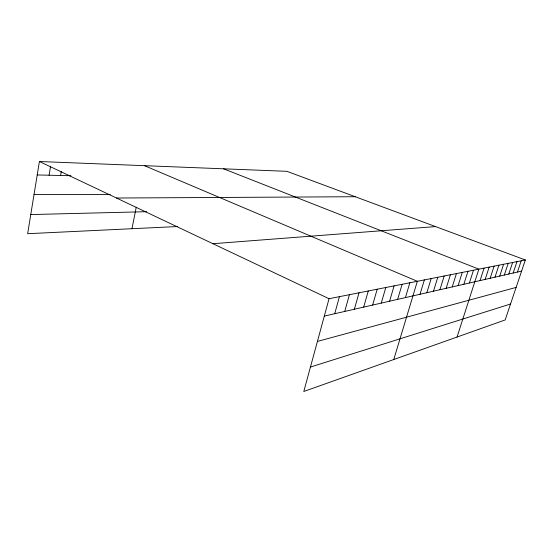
<?xml version="1.0" encoding="UTF-8"?>
<svg xmlns="http://www.w3.org/2000/svg" width="553" height="553" viewBox="0 0 553 553"><rect width="100%" height="100%" fill="white"/><g stroke="black" fill="none" stroke-linecap="round" stroke-linejoin="round"><path stroke-width="0.83" d="M525.35 259.979L329.042 298.71L303.791 391.483L505.179 319.945L525.35 259.979L286.91 171.319L39.408 161.517L27.65 233.698L177.61 226.536M49.079 175.225L50.593 166.128M60.595 175.495L61.293 171.416M131.98 228.714L136.238 207.23M334.724 313.717L339.424 296.664M344.74 311.436L349.413 294.694M354.383 309.238L359.021 292.793M363.674 307.115L368.277 290.968M372.625 305.076L377.194 289.212M381.259 303.106L385.8 287.512M389.595 301.205L394.095 285.873M397.648 299.373L402.114 284.29M405.425 297.597L409.856 282.763M393.777 359.512L417.342 281.29L144.478 165.679M420.01 294.272L424.372 279.901M426.854 292.71L431.181 278.553M433.49 291.196L437.782 277.253M439.925 289.731L444.183 275.988M446.174 288.307L450.398 274.765M452.23 286.924L456.425 273.576M458.119 285.583L462.273 272.422M463.836 284.277L467.962 271.302M469.393 283.012L473.486 270.21M457.041 337.047L478.857 269.152L223.564 168.81M480.052 280.578L484.075 268.122M485.168 279.41L489.163 267.12M490.145 278.277L494.106 266.138M494.997 277.171L498.924 265.191M499.718 276.092L503.61 264.265M504.322 275.048L508.186 263.366M508.808 274.025L512.638 262.481M513.177 273.023L516.979 261.624M517.442 272.055L521.216 260.788M310.44 367.047L510.543 304.012M317.415 341.422L516.122 287.408M324.307 316.095L521.61 271.101M212.919 243.707L435.577 226.592M30.768 214.564L146.621 211.688M116.469 198.022L355.247 196.723M34.023 194.594L110.241 194.538M37.224 174.948L70.929 175.73M39.408 161.517L329.042 298.71"/></g></svg>
